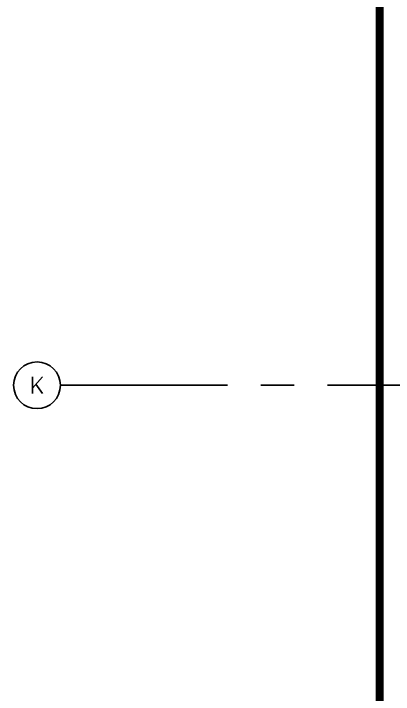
# Model space of a CAD drawing. Extents: x 417866029 to 417866302, y 43498045 to 43498122.
# Drawn here: x 417866028.86 to 417866034.55, y 43498091.16 to 43498101.35 of the extents above; entities that cross this region are included whole.
import ezdxf
from ezdxf.enums import TextEntityAlignment as Align

# ---------------------------------------------------------------- set-up
doc = ezdxf.new("R2010")
doc.units = 0
doc.header["$MEASUREMENT"] = 0
doc.linetypes.add('CENTER2', pattern=[1.125, 0.75, -0.125, 0.125, -0.125])
doc.linetypes.add('CENTERX2', pattern=[4, 2.5, -0.5, 0.5, -0.5])
for name, color, linetype in [('AX-CR', 7, 'CONTINUOUS'), ('AX-TXT', 2, 'CONTINUOUS'), ('AXES', 11, 'CENTERX2'), ('ELEV', 2, 'CONTINUOUS')]:
    doc.layers.add(name, color=color, linetype=linetype)
doc.styles.add('ROMANS', font='ROMANS.shx', dxfattribs={"width": 0.6})

# ---------------------------------------------------------------- blocks, each defined once
blk = doc.blocks.new('AXL')
at = {"layer": 'AX-CR'}
blk.add_circle((-350, 0), 350, dxfattribs=at)
at = {"layer": 'AX-TXT', "style": 'ROMANS'}
blk.add_attdef('AX', text='', height=250, dxfattribs=at).set_placement((-350, 0), align=Align.MIDDLE)

msp = doc.modelspace()

# ---------------------------------------------------------------- linework, layer by layer
at = {"layer": 'AXES'}
msp.add_line((417866029.563, 43498095.791), (417866037.203, 43498095.791), dxfattribs=at)
at = {"layer": 'ELEV', "linetype": 'CENTER2', "const_width": 0.12}
msp.add_lwpolyline([(417866034.341, 43498049.994), (417866034.341, 43498113.833)], dxfattribs=at)

# ---------------------------------------------------------------- block references
at = {"layer": 'AXES', "xscale": 0.0009999871253967285, "yscale": 0.001000002026557922, "zscale": 0.001}
msp.add_blockref('AXL', (417866029.563, 43498095.791), dxfattribs=at).add_auto_attribs({'AX': 'K'})

doc.saveas('drawing.dxf')
